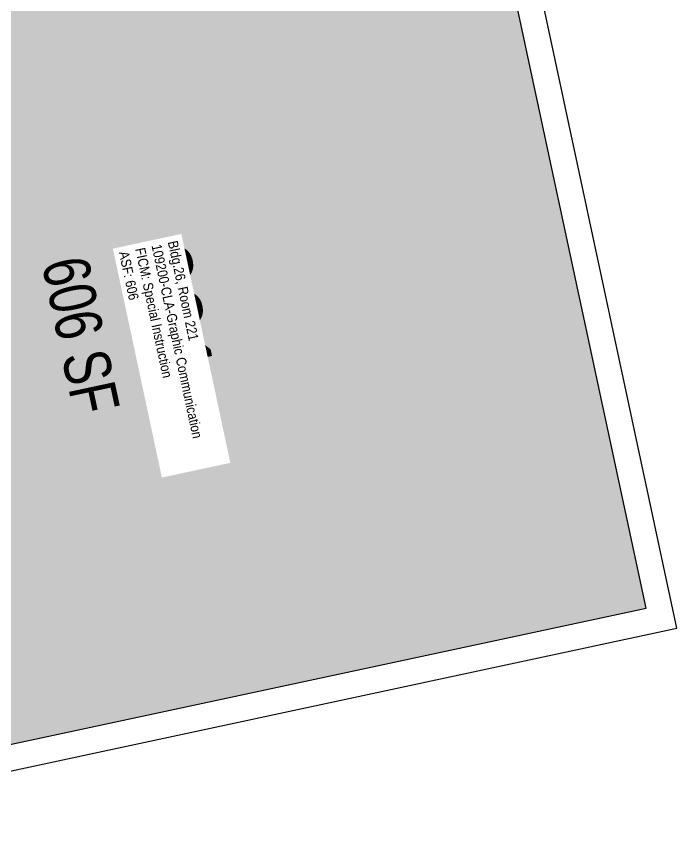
# Model space of a CAD drawing. Header units: inches. Extents: x 69208489 to 69211574, y 27667965 to 27670281.
# Drawn here: x 69211319.3 to 69211574.2, y 27668297.3 to 27668609.5 of the extents above; entities that cross this region are included whole.
import ezdxf
from ezdxf.enums import TextEntityAlignment as Align

# ---------------------------------------------------------------- set-up
doc = ezdxf.new("R2010")
doc.units = ezdxf.units.IN
doc.header["$LTSCALE"] = 10
doc.header["$MEASUREMENT"] = 0
for name, color, linetype in [('A-IDEN-RNUM', 7, 'CONTINUOUS'), ('A-IDEN-SNUM', 4, 'CONTINUOUS'), ('A-IDEN-VNUM', 4, 'CONTINUOUS'), ('A-WALL', 5, 'CONTINUOUS'), ('AREA-TEXT', 3, 'CONTINUOUS'), ('Rooms-Category-Color', 7, 'CONTINUOUS'), ('Rooms-College-Color', 7, 'CONTINUOUS'), ('Rooms-Department-Color', 7, 'CONTINUOUS'), ('Rooms-Division-Color', 7, 'CONTINUOUS'), ('Rooms-Information', 7, 'CONTINUOUS')]:
    doc.layers.add(name, color=color, linetype=linetype)
doc.styles.add('CP_AREA', font='arial.ttf', dxfattribs={"height": 15})
doc.styles.add('CP_ROOMSNUMBER', font='arial.ttf', dxfattribs={"height": 1})
doc.styles.add('CP_ROOMVNUMBER', font='arial.ttf', dxfattribs={"width": 0.85, "height": 0.075})

msp = doc.modelspace()

# ---------------------------------------------------------------- hatches: boundary and pattern name
at = {"layer": 'Rooms-Category-Color', "true_color": 0xe3f498}
msp.add_hatch(color=61, dxfattribs=at).paths.add_polyline_path([(69211254.39, 27668610.85), (69211317.94, 27668624.46), (69211376.61, 27668637.02), (69211501.78, 27668663.83), (69211509.21, 27668629.11), (69211516.33, 27668595.87), (69211517.38, 27668590.98), (69211551.09, 27668433.55), (69211562.29, 27668381.23), (69211267.97, 27668318.2), (69211219.8, 27668543.1), (69211215.41, 27668563.64), (69211213.94, 27668563.32), (69211213.52, 27668565.28), (69211209.75, 27668582.88), (69211208.5, 27668588.75), (69211207.45, 27668593.64), (69211205.98, 27668600.48), (69211205.56, 27668602.44), (69211207.03, 27668602.75), (69211206.4, 27668605.68), (69211208.36, 27668606.1), (69211220.09, 27668608.62), (69211251.87, 27668615.42), (69211253.34, 27668615.74)])
at = {"layer": 'Rooms-College-Color', "true_color": 0xb2d6e9}
msp.add_hatch(color=254, dxfattribs=at).paths.add_polyline_path([(69211254.39, 27668610.85), (69211317.94, 27668624.46), (69211376.61, 27668637.02), (69211501.78, 27668663.83), (69211509.21, 27668629.11), (69211516.33, 27668595.87), (69211517.38, 27668590.98), (69211551.09, 27668433.55), (69211562.29, 27668381.23), (69211267.97, 27668318.2), (69211219.8, 27668543.1), (69211215.41, 27668563.64), (69211213.94, 27668563.32), (69211213.52, 27668565.28), (69211209.75, 27668582.88), (69211208.5, 27668588.75), (69211207.45, 27668593.64), (69211205.98, 27668600.48), (69211205.56, 27668602.44), (69211207.03, 27668602.75), (69211206.4, 27668605.68), (69211208.36, 27668606.1), (69211220.09, 27668608.62), (69211251.87, 27668615.42), (69211253.34, 27668615.74)])
at = {"layer": 'Rooms-Department-Color', "true_color": 0xb2d6e9}
msp.add_hatch(color=254, dxfattribs=at).paths.add_polyline_path([(69211254.39, 27668610.85), (69211317.94, 27668624.46), (69211376.61, 27668637.02), (69211501.78, 27668663.83), (69211509.21, 27668629.11), (69211516.33, 27668595.87), (69211517.38, 27668590.98), (69211551.09, 27668433.55), (69211562.29, 27668381.23), (69211267.97, 27668318.2), (69211219.8, 27668543.1), (69211215.41, 27668563.64), (69211213.94, 27668563.32), (69211213.52, 27668565.28), (69211209.75, 27668582.88), (69211208.5, 27668588.75), (69211207.45, 27668593.64), (69211205.98, 27668600.48), (69211205.56, 27668602.44), (69211207.03, 27668602.75), (69211206.4, 27668605.68), (69211208.36, 27668606.1), (69211220.09, 27668608.62), (69211251.87, 27668615.42), (69211253.34, 27668615.74)])
at = {"layer": 'Rooms-Division-Color', "true_color": 0xb2d6e9}
msp.add_hatch(color=254, dxfattribs=at).paths.add_polyline_path([(69211254.39, 27668610.85), (69211317.94, 27668624.46), (69211376.61, 27668637.02), (69211501.78, 27668663.83), (69211509.21, 27668629.11), (69211516.33, 27668595.87), (69211517.38, 27668590.98), (69211551.09, 27668433.55), (69211562.29, 27668381.23), (69211267.97, 27668318.2), (69211219.8, 27668543.1), (69211215.41, 27668563.64), (69211213.94, 27668563.32), (69211213.52, 27668565.28), (69211209.75, 27668582.88), (69211208.5, 27668588.75), (69211207.45, 27668593.64), (69211205.98, 27668600.48), (69211205.56, 27668602.44), (69211207.03, 27668602.75), (69211206.4, 27668605.68), (69211208.36, 27668606.1), (69211220.09, 27668608.62), (69211251.87, 27668615.42), (69211253.34, 27668615.74)])

# ---------------------------------------------------------------- linework, layer by layer
at = {"layer": 'A-WALL'}
for p, q in [((69211574.17, 27668373.55), (69211212.53, 27670062.26)), ((69211562.29, 27668381.23), (69211468.06, 27668821.26)), ((69211267.97, 27668318.2), (69211562.29, 27668381.23)), ((69211218.24, 27668297.33), (69211574.17, 27668373.55))]:
    msp.add_line(p, q, dxfattribs=at)

# ---------------------------------------------------------------- texts
at = {"layer": 'A-IDEN-RNUM', "style": 'CP_ROOMSNUMBER', "width": 0.85}
msp.add_text('0221-00', height=1, rotation=282.09, dxfattribs=at).set_placement((69211377.73, 27668495.06), align=Align.MIDDLE)
at = {"layer": 'A-IDEN-SNUM', "style": 'CP_ROOMSNUMBER', "width": 0.85}
msp.add_text('0260022100', height=1, rotation=282.09, dxfattribs=at).set_placement((69211378.59, 27668496.86), align=Align.MIDDLE)
at = {"layer": 'A-IDEN-VNUM', "style": 'CP_ROOMVNUMBER', "width": 0.85}
msp.add_text('221', height=27, rotation=282.0874, dxfattribs=at).set_placement((69211377.73, 27668495.06), align=Align.MIDDLE)
at = {"layer": 'AREA-TEXT', "style": 'CP_AREA', "width": 0.75}
msp.add_text('606 SF', height=18, rotation=282.09, dxfattribs=at).set_placement((69211344.26, 27668486.49), align=Align.MIDDLE_CENTER)

# ---------------------------------------------------------------- next in the draw order: texts
at = {"layer": 'Rooms-Information', "insert": (69211358.87, 27668518.37), "char_height": 3.8571, "width": 86.4, "attachment_point": 7, "rotation": 282.0874, "style": 'CP_ROOMVNUMBER', "bg_fill": 3, "box_fill_scale": 1.5, "bg_fill_color": 256, "bg_fill_true_color": 13158600, "bg_fill_transparency": 0}
msp.add_mtext('Bldg.26, Room 221^M^J109200-CLA-Graphic Communication^M^JFICM: Special Instruction^M^JASF: 606', dxfattribs=at)

doc.saveas('drawing.dxf')
